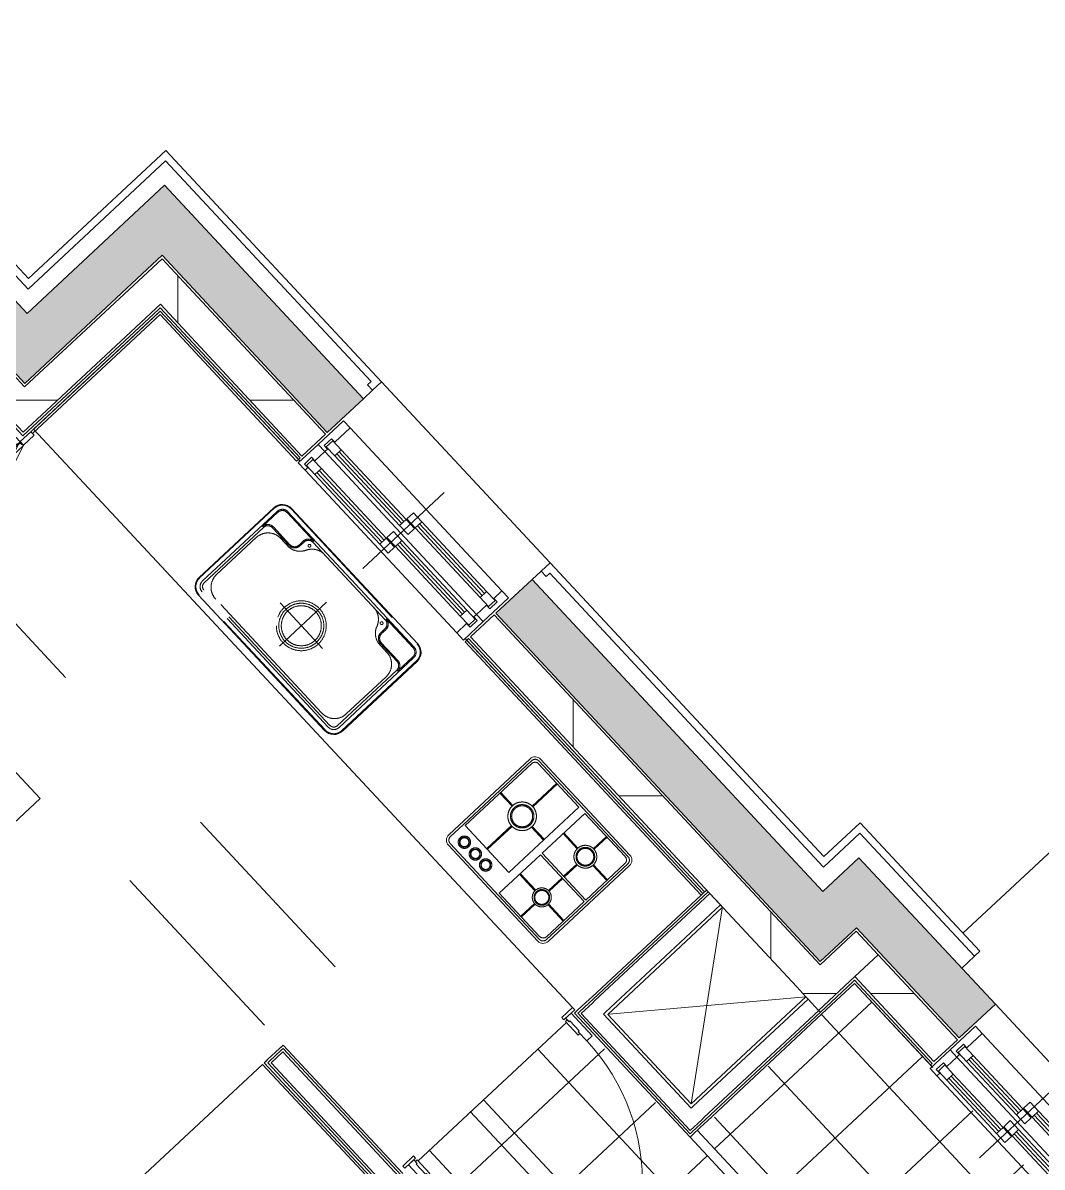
# Model space of a CAD drawing. Header units: millimetres. Extents: x -71377 to 516042, y -145869 to 441446.
# Drawn here: x 134388 to 138512, y 99945 to 104573 of the extents above; entities that cross this region are included whole.
import ezdxf

# ---------------------------------------------------------------- set-up
doc = ezdxf.new("R2010")
doc.units = ezdxf.units.MM
doc.header["$LTSCALE"] = 1000
doc.linetypes.add('_점선_S_', pattern=[1.6, 0.8, -0.8])
doc.linetypes.add('_점선_XS_', pattern=[1.15, 0.6, -0.55])
for name, color, linetype, lineweight in [('A-door', 4, 'Continuous', 5), ('A-door-hdln', 8, 'Continuous', 5), ('A-ele-8', 8, 'Continuous', 5), ('A-fnsh', 5, 'Continuous', 5), ('A-fnsh-4', 4, 'Continuous', 5), ('A-fnsh_7', 7, 'Continuous', 5), ('A-furn', 6, 'Continuous', 5), ('A-furn-hdln', 8, '_점선_XS_', 5), ('A-glas', 5, 'Continuous', 5), ('A-hat', 251, 'Continuous', 5), ('A-insu', 251, 'Continuous', 5), ('A-wind', 4, 'Continuous', 5), ('A-wind-hdln', 8, 'Continuous', 5), ('A_cwall', 2, 'Continuous', 5), ('A_fnsh', 5, 'Continuous', 5), ('A_fnsh-4', 4, 'Continuous', 5), ('A_furn_HID', 6, '_점선_S_', 5), ('AA_발코니선', 4, '_점선_S_', 5), ('AA_오픈', 8, '_점선_S_', 5)]:
    doc.layers.add(name, color=color, linetype=linetype, lineweight=lineweight)
pattern_1 = [(0, (-96985.9, -23353.2), (0, 800), []), (270, (-96985.9, -23353.2), (800, 5e-14), [])]

# ---------------------------------------------------------------- blocks, each defined once
blk = doc.blocks.new('3D_주방_하부장_ㅡ자형_ - _A_주방_59A_-1939500-지반층 배치도')
at = {"layer": 'A-furn'}
for p, q in [((141.2, 1648.7), (-1268.8, 1648.7)), ((-1268.8, 1648.7), (141.2, 1648.7)), ((1951.2, 1648.7), (1121.2, 1648.7)), ((1121.2, 1648.7), (1951.2, 1648.7)), ((1951.2, 948.7), (1951.2, 1648.7)), ((1951.2, 1648.7), (1951.2, 948.7)), ((-953.8, 1538.7), (-423.8, 1538.7)), ((-983.8, 1058.7), (-983.8, 1508.7)), ((-393.8, 1508.7), (-393.8, 1058.7)), ((1005.2, 1493.7), (257.2, 1493.7)), ((206.2, 1442.7), (206.2, 1029.7)), ((1056.2, 1029.7), (1056.2, 1442.7)), ((-423.8, 1028.7), (-953.8, 1028.7)), ((257.2, 978.7), (1005.2, 978.7)), ((-1246.8, 948.7), (1951.2, 948.7)), ((1951.2, 948.7), (-1246.8, 948.7))]:
    blk.add_line(p, q, dxfattribs=at)
for centre, radius, start, end in [((-953.8, 1508.7), 30, 90, 180), ((-423.8, 1508.7), 30, 360, 90), ((257.2, 1442.7), 51, 90, 180), ((1005.2, 1442.7), 51, 360, 90), ((-953.8, 1058.7), 30, 180, 270), ((-423.8, 1058.7), 30, 270, 360), ((257.2, 1029.7), 51, 180, 270), ((1005.2, 1029.7), 51, 270, 360)]:
    blk.add_arc(centre, radius, start, end, dxfattribs=at)
at = {"layer": 'A-furn-hdln'}
for p, q in [((-659.8, 1528.7), (-953.8, 1528.7)), ((-423.8, 1528.7), (-659.8, 1528.7)), ((-973.8, 1279.6), (-973.8, 1508.7)), ((-965.4, 1284), (-965.4, 1500.3)), ((-945.4, 1520.3), (-706.3, 1520.3)), ((-837.9, 1448.3), (-837.9, 1520.3)), ((-833.9, 1448.3), (-833.9, 1520.3)), ((-706.3, 1520.3), (-706.3, 1284)), ((-432.2, 1520.3), (-671.3, 1520.3)), ((-671.3, 1520.3), (-671.3, 1133.2)), ((-543.8, 1384.5), (-543.8, 1520.3)), ((-539.8, 1384.5), (-539.8, 1520.3)), ((-412.2, 1133.2), (-412.2, 1500.3)), ((-403.8, 1128.8), (-403.8, 1508.7)), ((1005.2, 1490.7), (257.2, 1490.7)), ((209.2, 1442.7), (209.2, 1029.7)), ((226.2, 1442.7), (226.2, 1029.7)), ((231.2, 1442.7), (231.2, 1357.7)), ((257.2, 1473.7), (631.2, 1473.7)), ((257.2, 1468.7), (417.2, 1468.7)), ((386.2, 1437.7), (386.2, 1414.7)), ((391.2, 1437.7), (391.2, 1414.7)), ((417.2, 1463.7), (631.2, 1463.7)), ((631.2, 1473.7), (1005.2, 1473.7)), ((631.2, 1463.7), (845.2, 1463.7)), ((1005.2, 1468.7), (845.2, 1468.7)), ((871.2, 1437.7), (871.2, 1414.7)), ((876.2, 1437.7), (876.2, 1414.7)), ((1031.2, 1442.7), (1031.2, 1357.7)), ((1036.2, 1029.7), (1036.2, 1442.7)), ((1036.2, 1442.7), (1036.2, 1029.7)), ((1053.2, 1029.7), (1053.2, 1442.7)), ((-882, 1404.2), (-965.4, 1404.2)), ((-882, 1400.2), (-965.4, 1400.2)), ((-789.7, 1404.2), (-706.3, 1404.2)), ((-789.7, 1400.2), (-706.3, 1400.2)), ((262.2, 1388.7), (360.2, 1388.7)), ((1000.2, 1388.7), (902.2, 1388.7)), ((-837.9, 1356), (-837.9, 1284)), ((-833.9, 1356), (-833.9, 1284)), ((236.2, 1357.7), (236.2, 1029.7)), ((262.2, 1383.7), (360.2, 1383.7)), ((316.2, 1378.7), (366.9, 1378.7)), ((946.2, 1378.7), (895.4, 1378.7)), ((1000.2, 1383.7), (902.2, 1383.7)), ((1026.2, 1357.7), (1026.2, 1029.7)), ((-599.5, 1328.8), (-671.3, 1328.8)), ((-599.5, 1324.8), (-671.3, 1324.8)), ((-484.1, 1328.8), (-412.2, 1328.8)), ((-484.1, 1324.8), (-412.2, 1324.8)), ((246.2, 1308.7), (246.2, 1088.7)), ((631.2, 1338.7), (631.2, 1077.7)), ((1016.2, 1308.7), (1016.2, 1088.7)), ((-973.8, 1058.7), (-973.8, 1279.6)), ((-706.3, 1284), (-965.4, 1284)), ((-965.4, 1067.1), (-965.4, 1275.2)), ((-965.4, 1275.2), (-706.3, 1275.2)), ((-837.9, 1199.6), (-837.9, 1275.2)), ((-833.9, 1199.6), (-833.9, 1275.2)), ((-706.3, 1275.2), (-706.3, 1047.1)), ((-543.8, 1269), (-543.8, 1133.2)), ((-539.8, 1269), (-539.8, 1133.2)), ((-874.3, 1163.2), (-965.4, 1163.2)), ((-874.3, 1159.2), (-965.4, 1159.2)), ((-797.4, 1163.2), (-706.3, 1163.2)), ((-797.4, 1159.2), (-706.3, 1159.2)), ((505.2, 1198.7), (757.2, 1198.7)), ((-837.9, 1122.7), (-837.9, 1047.1)), ((-833.9, 1122.7), (-833.9, 1047.1)), ((-671.3, 1133.2), (-412.2, 1133.2)), ((-403.8, 1058.7), (-403.8, 1128.8)), ((-953.8, 1038.7), (-659.8, 1038.7)), ((-706.3, 1047.1), (-945.4, 1047.1)), ((-659.8, 1038.7), (-423.8, 1038.7)), ((316.2, 1018.7), (946.2, 1018.7)), ((257.2, 1008.7), (1005.2, 1008.7)), ((257.2, 998.7), (1005.2, 998.7)), ((257.2, 981.7), (1005.2, 981.7))]:
    blk.add_line(p, q, dxfattribs=at)
for centre, radius in [((-835.9, 1402.2), 46.2), ((-835.9, 1402.2), 37.8), ((-835.9, 1402.2), 34), ((417.2, 1443.5), 5.76), ((845.2, 1443.5), 5.76), ((-541.8, 1326.8), 57.8), ((-541.8, 1326.8), 47.3), ((-541.8, 1326.8), 42.5), ((631.2, 1198.7), 101), ((631.2, 1198.7), 101), ((631.2, 1198.7), 91), ((631.2, 1198.7), 81), ((-835.9, 1161.2), 38.5), ((-835.9, 1161.2), 38.5), ((-835.9, 1161.2), 31.5), ((-835.9, 1161.2), 28.4), ((-585.1, 1084.4), 25), ((-585.1, 1084.4), 20), ((-585.1, 1084.4), 18), ((-524.1, 1084.4), 25), ((-524.1, 1084.4), 20), ((-524.1, 1084.4), 18), ((-459.1, 1084.4), 25), ((-459.1, 1084.4), 20), ((-459.1, 1084.4), 18)]:
    blk.add_circle(centre, radius, dxfattribs=at)
for centre, radius, start, end in [((-953.8, 1508.7), 20, 90, 180), ((-423.8, 1508.7), 20, 360, 90), ((-945.4, 1500.3), 20, 90, 180), ((-432.2, 1500.3), 20, 360, 90), ((257.2, 1442.7), 48, 90, 180), ((1005.2, 1442.7), 48, 360, 90), ((257.2, 1442.7), 31, 90, 180), ((257.2, 1442.7), 26, 90, 180), ((417.2, 1437.7), 31, 90, 180), ((417.2, 1437.7), 26, 90, 180), ((485.3, 1393.7), 70, 90, 157.2381), ((777.1, 1393.7), 70, 22.7619, 90), ((845.2, 1437.7), 31, 360, 90), ((845.2, 1437.7), 26, 360, 90), ((1005.2, 1442.7), 31, 360, 90), ((1005.2, 1442.7), 31, 360, 90), ((1005.2, 1442.7), 26, 360, 90), ((262.2, 1357.7), 31, 90, 180), ((360.2, 1414.7), 31, 270, 360), ((360.2, 1414.7), 26, 270, 360), ((356.2, 1447.9), 70, 278.8513, 337.2381), ((906.2, 1447.9), 70, 202.7619, 261.1487), ((902.2, 1414.7), 31, 180, 270), ((902.2, 1414.7), 26, 180, 270), ((1000.2, 1357.7), 31, 360, 90), ((262.2, 1357.7), 26, 90, 180), ((316.2, 1308.7), 70, 90, 180), ((946.2, 1308.7), 70, 360, 90), ((1000.2, 1357.7), 26, 360, 90), ((-945.4, 1067.1), 20, 180, 270), ((316.2, 1088.7), 70, 180, 270), ((946.2, 1088.7), 70, 270, 360), ((-953.8, 1058.7), 20, 180, 270), ((-423.8, 1058.7), 20, 270, 360), ((257.2, 1029.7), 48, 180, 270), ((257.2, 1029.7), 31, 180, 270), ((257.2, 1029.7), 21, 180, 270), ((1005.2, 1029.7), 31, 270, 360), ((1005.2, 1029.7), 21, 270, 360), ((1005.2, 1029.7), 48, 270, 360)]:
    blk.add_arc(centre, radius, start, end, dxfattribs=at)
blk = doc.blocks.new('3D_수납가구 - 점선-2308821-지반층 배치도')
at = {"layer": 'A_furn_HID'}
for p, q in [((0, 2190), (700, 2190)), ((0, 0), (0, 2190)), ((700, 2190), (700, 0)), ((700, 0), (0, 0))]:
    blk.add_line(p, q, dxfattribs=at)
blk = doc.blocks.new('3D_주방_아일랜드식탁 - _A_주방_아일랜드_11X7-1959760-지반층 배치도')
at = {"layer": 'A-furn'}
for p, q in [((-348.8, 163.4), (751.2, 163.4)), ((-348.8, -536.6), (-348.8, 163.4)), ((751.2, 163.4), (751.2, -536.6)), ((751.2, -536.6), (-348.8, -536.6))]:
    blk.add_line(p, q, dxfattribs=at)
blk = doc.blocks.new('세대외여닫이문 - _A_ABS_9x23-2322977-지반층 배치도')
at = {"layer": 'A-door'}
for p, q in [((-470, 77), (-410, 77)), ((-470, 65), (-470, 77)), ((-410, 65), (-470, 65)), ((-450, 65), (-420, 65)), ((-450, -60), (-450, 65)), ((-420, 65), (-420, 45)), ((-420, 45), (-420, 55)), ((-420, 55), (-410, 55)), ((-410, 77), (-410, 65)), ((-410, 55), (-410, -20)), ((410, 77), (470, 77)), ((410, 65), (410, 77)), ((470, 65), (410, 65)), ((410, 55), (420, 55)), ((410, -20), (410, 55)), ((420, 65), (450, 65)), ((420, 45), (420, 65)), ((420, 55), (420, 45)), ((450, 65), (450, -60)), ((470, 77), (470, 65)), ((-425, 45), (-425, -10)), ((-420, 45), (-425, 45)), ((-425, 45), (-420, 45)), ((-425, -10), (-425, 45)), ((420, 45), (425, 45)), ((425, 45), (420, 45)), ((425, 45), (425, -10)), ((425, -10), (425, 45)), ((-425, -10), (-420, -10)), ((-420, -10), (-425, -10)), ((-420, -10), (-420, -60)), ((-420, -20), (-420, -10)), ((-410, -20), (-420, -20)), ((420, -20), (410, -20)), ((420, -10), (420, -20)), ((425, -10), (420, -10)), ((420, -10), (425, -10)), ((420, -60), (420, -10)), ((-420, -60), (-450, -60)), ((380, -60), (380, -900)), ((380, -60), (420, -60)), ((420, -60), (420, -900)), ((450, -60), (420, -60)), ((380, -900), (420, -900))]:
    blk.add_line(p, q, dxfattribs=at)
at = {"layer": 'A-door-hdln'}
for p, q in [((-420, 45), (-420, 65)), ((-410, 55), (-420, 55)), ((420, 55), (410, 55)), ((420, 65), (420, 45)), ((420, 45), (420, 55)), ((-425, 45), (-420, 45)), ((-420, 45), (-425, 45)), ((425, 45), (420, 45)), ((420, 45), (425, 45)), ((-420, -10), (-425, -10)), ((-425, -10), (-420, -10)), ((-420, -60), (-420, -10)), ((-420, -10), (-420, -20)), ((-420, -20), (-410, -20)), ((410, -20), (420, -20)), ((420, -10), (425, -10)), ((420, -20), (420, -10)), ((420, -10), (420, -60)), ((425, -10), (420, -10)), ((320, -820), (320, -640)), ((320, -640), (340, -640)), ((340, -640), (340, -800)), ((480, -640), (460, -640)), ((460, -640), (460, -800)), ((480, -820), (480, -640)), ((370, -780), (380, -780)), ((370, -840), (370, -780)), ((380, -780), (380, -840)), ((420, -780), (420, -840)), ((430, -780), (420, -780)), ((430, -840), (430, -780)), ((370, -820), (320, -820)), ((340, -800), (370, -800)), ((460, -800), (430, -800)), ((430, -820), (480, -820)), ((380, -840), (370, -840)), ((420, -840), (430, -840))]:
    blk.add_line(p, q, dxfattribs=at)
blk.add_arc((420, -60), 840, 180, 270, dxfattribs=at)
blk = doc.blocks.new('3D_팬트리문 - _A_팬트리문_7_5X23-2145589-지반층 배치도')
at = {"layer": 'A-furn'}
for p, q in [((-22.6, 198.3), (-375, 70)), ((-22.6, 198.3), (-15.8, 179.5)), ((22.6, 198.3), (15.8, 179.5)), ((22.6, 198.3), (375, 70)), ((-368.2, 51.2), (-15.8, 179.5)), ((368.2, 51.2), (15.8, 179.5)), ((-435, 70), (-435, 50)), ((-376, 70), (-435, 70)), ((-435, 50), (-376, 50)), ((-376, 50), (-376, 70)), ((-2, 70), (-375, 70)), ((-375, 70), (-375, 53)), ((-375, 70), (-368.2, 51.2)), ((-375, 53), (-2, 53)), ((-375, 50), (-375, -83)), ((-357, 50), (-375, 50)), ((-357, -83), (-357, 50)), ((-2, 53), (-2, 70)), ((2, 70), (2, 53)), ((375, 70), (2, 70)), ((2, 53), (375, 53)), ((375, 50), (357, 50)), ((357, 50), (357, -83)), ((375, 70), (368.2, 51.2)), ((375, 53), (375, 70)), ((375, -83), (375, 50)), ((435, 70), (376, 70)), ((376, 70), (376, 50)), ((376, 50), (435, 50)), ((435, 50), (435, 70)), ((-375, -83), (-357, -83)), ((-375, -83), (375, -83)), ((357, -83), (375, -83))]:
    blk.add_line(p, q, dxfattribs=at)
for centre, start, end in [((-375, 70), 0, 20), ((375, 70), 160, 180)]:
    blk.add_arc(centre, 375, start, end, dxfattribs=at)
blk = doc.blocks.new('미서기창__이중창_ - _A_PW_8X6-2150790-지반층 배치도')
at = {"layer": 'A-glas'}
for p, q in [((-320, 66), (-25, 66)), ((-320, 54), (-25, 54)), ((25, 26), (320, 26)), ((25, 14), (320, 14)), ((-320, -44), (-25, -44)), ((-320, -56), (-25, -56)), ((25, -84), (320, -84)), ((25, -96), (320, -96))]:
    blk.add_line(p, q, dxfattribs=at)
at = {"layer": 'A-wind'}
for p, q in [((-400, -15), (-400, 95)), ((-400, 95), (-360, 95)), ((-360, 95), (-360, 80)), ((400, 95), (360, 95)), ((360, 95), (360, 40)), ((400, -15), (400, 95)), ((-360, 80), (-380, 80)), ((-380, 80), (-380, 40)), ((-320, 78), (-370, 78)), ((-370, 78), (-370, 42)), ((-320, 42), (-320, 78)), ((25, 78), (-25, 78)), ((-25, 78), (-25, 42)), ((25, 42), (25, 78)), ((-380, 40), (-360, 40)), ((-370, 42), (-320, 42)), ((-360, 40), (-360, -15)), ((-25, 42), (25, 42)), ((25, 38), (-25, 38)), ((-25, 38), (-25, 2)), ((-25, 2), (25, 2)), ((25, 2), (25, 38)), ((370, 38), (320, 38)), ((320, 38), (320, 2)), ((320, 2), (370, 2)), ((360, 40), (380, 40)), ((380, 0), (360, 0)), ((360, 0), (360, -15)), ((370, 2), (370, 38)), ((380, 40), (380, 0)), ((-360, -15), (-400, -15)), ((-400, -15), (-400, -155)), ((-380, -70), (-380, -30)), ((-380, -30), (-360, -30)), ((-320, -32), (-370, -32)), ((-370, -32), (-370, -68)), ((-360, -30), (-360, -15)), ((-320, -68), (-320, -32)), ((25, -32), (-25, -32)), ((-25, -32), (-25, -68)), ((25, -68), (25, -32)), ((400, -15), (360, -15)), ((360, -15), (360, -70)), ((400, -155), (400, -15)), ((-360, -70), (-380, -70)), ((-370, -68), (-320, -68)), ((-360, -155), (-360, -70)), ((-25, -68), (25, -68)), ((25, -72), (-25, -72)), ((-25, -72), (-25, -108)), ((25, -108), (25, -72)), ((370, -72), (320, -72)), ((320, -72), (320, -108)), ((360, -70), (380, -70)), ((370, -108), (370, -72)), ((380, -70), (380, -110)), ((-25, -108), (25, -108)), ((320, -108), (370, -108)), ((380, -110), (360, -110)), ((360, -110), (360, -155)), ((-400, -155), (-360, -155)), ((360, -155), (400, -155))]:
    blk.add_line(p, q, dxfattribs=at)
at = {"layer": 'A-wind-hdln'}
for p, q in [((0, -255), (0, 195)), ((360, 95), (-360, 95)), ((-320, 78), (-25, 78)), ((-320, 42), (-25, 42)), ((25, 38), (320, 38)), ((25, 2), (320, 2)), ((360, -15), (-360, -15)), ((-320, -32), (-25, -32)), ((-320, -68), (-25, -68)), ((25, -72), (320, -72)), ((25, -108), (320, -108)), ((-360, -155), (360, -155))]:
    blk.add_line(p, q, dxfattribs=at)
blk = doc.blocks.new('미서기창__이중창_ - _A_PW_9_8X5-2151007-지반층 배치도')
at = {"layer": 'A-glas'}
for p, q in [((-410, 66), (-25, 66)), ((-410, 54), (-25, 54)), ((25, 26), (410, 26)), ((25, 14), (410, 14)), ((-410, -44), (-25, -44)), ((-410, -56), (-25, -56)), ((25, -84), (410, -84)), ((25, -96), (410, -96))]:
    blk.add_line(p, q, dxfattribs=at)
at = {"layer": 'A-wind'}
for p, q in [((-490, -15), (-490, 95)), ((-490, 95), (-450, 95)), ((-450, 95), (-450, 80)), ((490, 95), (450, 95)), ((450, 95), (450, 40)), ((490, -15), (490, 95)), ((-450, 80), (-470, 80)), ((-470, 80), (-470, 40)), ((-410, 78), (-460, 78)), ((-460, 78), (-460, 42)), ((-410, 42), (-410, 78)), ((25, 78), (-25, 78)), ((-25, 78), (-25, 42)), ((25, 42), (25, 78)), ((-470, 40), (-450, 40)), ((-460, 42), (-410, 42)), ((-450, 40), (-450, -15)), ((-25, 42), (25, 42)), ((25, 38), (-25, 38)), ((-25, 38), (-25, 2)), ((-25, 2), (25, 2)), ((25, 2), (25, 38)), ((460, 38), (410, 38)), ((410, 38), (410, 2)), ((410, 2), (460, 2)), ((450, 40), (470, 40)), ((470, 0), (450, 0)), ((450, 0), (450, -15)), ((460, 2), (460, 38)), ((470, 40), (470, 0)), ((-450, -15), (-490, -15)), ((-490, -15), (-490, -155)), ((-470, -70), (-470, -30)), ((-470, -30), (-450, -30)), ((-410, -32), (-460, -32)), ((-460, -32), (-460, -68)), ((-450, -30), (-450, -15)), ((-410, -68), (-410, -32)), ((25, -32), (-25, -32)), ((-25, -32), (-25, -68)), ((25, -68), (25, -32)), ((490, -15), (450, -15)), ((450, -15), (450, -70)), ((490, -155), (490, -15)), ((-450, -70), (-470, -70)), ((-460, -68), (-410, -68)), ((-450, -155), (-450, -70)), ((-25, -68), (25, -68)), ((25, -72), (-25, -72)), ((-25, -72), (-25, -108)), ((25, -108), (25, -72)), ((460, -72), (410, -72)), ((410, -72), (410, -108)), ((450, -70), (470, -70)), ((460, -108), (460, -72)), ((470, -70), (470, -110)), ((-25, -108), (25, -108)), ((410, -108), (460, -108)), ((470, -110), (450, -110)), ((450, -110), (450, -155)), ((-490, -155), (-450, -155)), ((450, -155), (490, -155))]:
    blk.add_line(p, q, dxfattribs=at)
at = {"layer": 'A-wind-hdln'}
for p, q in [((0, -255), (0, 195)), ((450, 95), (-450, 95)), ((-410, 78), (-25, 78)), ((-410, 42), (-25, 42)), ((25, 38), (410, 38)), ((25, 2), (410, 2)), ((450, -15), (-450, -15)), ((-410, -32), (-25, -32)), ((-410, -68), (-25, -68)), ((25, -72), (410, -72)), ((25, -108), (410, -108)), ((-450, -155), (450, -155))]:
    blk.add_line(p, q, dxfattribs=at)
blk = doc.blocks.new('대장2_59A_1층_rvt-1-지반층 배치도')
at = {"layer": 'A-hat'}
h = blk.add_hatch(dxfattribs=at)
h.set_pattern_fill('FP_55', color=256, style=0, pattern_type=2)
h.set_pattern_definition(pattern_1)
h.paths.add_polyline_path([(-128566.6, -164386.3), (-128471.5, -164297.6), (-129931, -162732.5), (-130026.1, -162821.2), (-128568.8, -164383.9)])
h.paths.add_polyline_path([(-130653.5, -162148.3), (-130558.4, -162059.7), (-130892.6, -161701.3), (-130987.7, -161790), (-130668.6, -162132.1)])
h = blk.add_hatch(dxfattribs=at)
h.set_pattern_fill('FP_55', color=256, style=0, pattern_type=2)
h.set_pattern_definition(pattern_1)
h.paths.add_polyline_path([(-128471.5, -164297.6), (-127915.7, -163779.3), (-128004.3, -163684.2), (-128560.2, -164202.6)])
h = blk.add_hatch(dxfattribs=at)
h.set_pattern_fill('FP_55', color=256, style=0, pattern_type=2)
h.set_pattern_definition(pattern_1)
h.paths.add_polyline_path([(-125436.2, -166628.8), (-125341.1, -166540.2), (-126660.8, -165125), (-126755.9, -165213.7), (-126140.1, -165874)])
h.paths.add_polyline_path([(-127437.9, -164482.3), (-127342.8, -164393.6), (-127915.7, -163779.3), (-128010.7, -163868), (-127453, -164466.1)])
h = blk.add_hatch(dxfattribs=at)
h.set_pattern_fill('FP_55', color=256, style=0, pattern_type=2)
h.set_pattern_definition(pattern_1)
h.paths.add_polyline_path([(-125347.5, -166723.9), (-125106.2, -166498.8), (-125194.9, -166403.8), (-125436.2, -166628.8), (-125390.2, -166678.2)])
h = blk.add_hatch(dxfattribs=at)
h.set_pattern_fill('FP_55', color=256, style=0, pattern_type=2)
h.set_pattern_definition(pattern_1)
h.paths.add_polyline_path([(-124064, -167807), (-123969, -167718.4), (-124226.4, -167442.3), (-124321.5, -167531), (-124082.8, -167786.9)])
h.paths.add_polyline_path([(-124880.7, -166931.2), (-124785.7, -166842.6), (-125106.2, -166498.8), (-125201.3, -166587.5), (-124895.9, -166915)])
h = blk.add_hatch(dxfattribs=at)
h.set_pattern_fill('FP_61', color=256, style=0, pattern_type=2)
h.set_pattern_definition([(223, (-125330.45, -167753.97), (204.6, -219.406), []), (133, (-125330.45, -167753.97), (-219.406, -204.6), [])])
h.paths.add_polyline_path([(-125486, -169068.1), (-124111.1, -167785.9), (-125202.3, -166615.8), (-125831.7, -167216.5), (-125497.5, -167574.8), (-126060.7, -168099.9), (-125760.6, -168421.7), (-125936.1, -168585.4), (-125486.3, -169067.8)])
h = blk.add_hatch(dxfattribs=at)
h.set_pattern_fill('FP_62', color=256, style=0, pattern_type=2)
h.set_pattern_definition([(133, (-126204.06, -167748.23), (-219.406, -204.6), []), (43, (-126204.06, -167748.23), (-204.6, 219.406), [])])
h.paths.add_polyline_path([(-125963.4, -168556.1), (-125824.1, -168412.3), (-126110.1, -168091.4), (-125554.1, -167572.8), (-126263.8, -166826.3), (-126285.8, -166846.8), (-126361.1, -166766.6), (-126353.7, -166773.9), (-126368.1, -166773.2), (-126967.7, -167332.6), (-126975.4, -167339.5), (-126971.7, -167350.2), (-126900.1, -167419.7), (-126922.1, -167440.1), (-127001.5, -167363.8), (-127008.6, -167384.3), (-127001.5, -167384.3), (-126987.8, -167384.3), (-126957.1, -167431.8), (-126980.4, -167465.6), (-125973.4, -168545.4)])
at = {"layer": 'A-ele-8'}
for p, q in [((-127452.5, -164495.9), (-127459.8, -164502.8)), ((-127445.5, -164489.5), (-127452.5, -164495.9)), ((-126777.8, -165234.1), (-126770.5, -165227.3)), ((-126770.5, -165227.3), (-126763.5, -165220.8)), ((-124888.4, -166938.4), (-124895.4, -166944.9)), ((-124895.4, -166944.9), (-124885.4, -166955.5))]:
    blk.add_line(p, q, dxfattribs=at)
at = {"layer": 'A-fnsh'}
for p, q in [((-125333.9, -166738.5), (-125202.3, -166615.8)), ((-125202.3, -166615.8), (-124888.5, -166952.2)), ((-126368.1, -166773.2), (-126967.8, -167332.4)), ((-127514, -166864.1), (-127528.6, -166877.7)), ((-127576.1, -166922), (-127590.8, -166935.7)), ((-125497.5, -167574.8), (-125838.5, -167209.1))]:
    blk.add_line(p, q, dxfattribs=at)
at = {"layer": 'A-fnsh-4'}
for p, q in [((-126259, -166677.6), (-125794.6, -166244.5)), ((-125201.3, -166587.5), (-125106.2, -166498.8)), ((-125106.2, -166498.8), (-125201.3, -166587.5)), ((-126259, -166677.6), (-126314.6, -166729.4)), ((-125347.5, -166723.9), (-125390.2, -166678.2)), ((-125390.2, -166678.2), (-125347.5, -166723.9)), ((-126314.6, -166729.4), (-126321.5, -166735.9)), ((-126321.5, -166735.9), (-125867.3, -167223)), ((-125804.8, -167164.7), (-125340.4, -166731.6)), ((-127569.3, -166929.3), (-127521.8, -166885)), ((-127521.8, -166885), (-127514.5, -166878.2)), ((-127514.5, -166878.2), (-127037.1, -167390.1)), ((-127576.6, -166936.2), (-127569.3, -166929.3)), ((-127576.6, -166936.2), (-127099.2, -167448.1)), ((-125860.4, -167216.5), (-125804.8, -167164.7)), ((-125867.3, -167223), (-125860.4, -167216.5))]:
    blk.add_line(p, q, dxfattribs=at)
at = {"layer": 'A-fnsh_7'}
for p, q in [((-125853.9, -167223.4), (-125867.8, -167236.4)), ((-125497.5, -167574.8), (-125838.5, -167209.1)), ((-125867.8, -167236.4), (-125554.1, -167572.8))]:
    blk.add_line(p, q, dxfattribs=at)
at = {"layer": 'A-insu'}
for p, q in [((-129931, -162732.5), (-128560.2, -164202.6)), ((-128566.6, -164386.3), (-129705.5, -163164.9)), ((-128560.2, -164202.6), (-128004.3, -163684.2)), ((-128004.3, -163684.2), (-127915.7, -163779.3)), ((-127915.7, -163779.3), (-127342.8, -164393.6)), ((-128010.7, -163868), (-128471.5, -164297.6)), ((-127437.9, -164482.3), (-128010.7, -163868)), ((-128471.5, -164297.6), (-128566.6, -164386.3)), ((-127342.8, -164393.6), (-127437.9, -164482.3)), ((-126755.9, -165213.7), (-126660.8, -165125)), ((-126660.8, -165125), (-125341.1, -166540.2)), ((-125436.2, -166628.8), (-126755.9, -165213.7)), ((-125788.1, -166251.5), (-125744.8, -166297.9)), ((-125341.1, -166540.2), (-125194.9, -166403.8)), ((-125194.9, -166403.8), (-125106.2, -166498.8)), ((-125106.2, -166498.8), (-124785.7, -166842.6)), ((-125398.7, -166669.1), (-125436.2, -166628.8)), ((-125201.3, -166587.5), (-125347.5, -166723.9)), ((-125201.3, -166587.5), (-124880.7, -166931.2)), ((-125347.5, -166723.9), (-125346.9, -166724.6)), ((-124785.7, -166842.6), (-124880.7, -166931.2))]:
    blk.add_line(p, q, dxfattribs=at)
at = {"layer": 'A_fnsh'}
for p, q in [((-128019, -163903.1), (-128011.7, -163896.2)), ((-128534.7, -164383.9), (-128019, -163903.1)), ((-128012.2, -163910.4), (-128527.8, -164391.2)), ((-127459.8, -164502.8), (-128012.2, -163910.4)), ((-127452.5, -164495.9), (-127459.8, -164502.8)), ((-126777.8, -165234.1), (-126770.5, -165227.3)), ((-125823, -166258), (-126777.8, -165234.1))]:
    blk.add_line(p, q, dxfattribs=at)
at = {"layer": 'A_fnsh-4'}
for p, q in [((-129713.2, -163172.1), (-128567.1, -164401.1)), ((-128567.1, -164401.1), (-128018.2, -163889.3)), ((-128011.7, -163896.2), (-128534.7, -164383.9)), ((-128018.2, -163889.3), (-128011.3, -163882.8)), ((-128011.7, -163896.2), (-127452.5, -164495.9)), ((-127452.5, -164495.9), (-128011.7, -163896.2)), ((-128011.3, -163882.8), (-127445.5, -164489.5)), ((-127445.5, -164489.5), (-127452.5, -164495.9)), ((-126770.5, -165227.3), (-126763.5, -165220.8)), ((-126770.5, -165227.3), (-125815.7, -166251.2)), ((-125815.7, -166251.2), (-126770.5, -165227.3)), ((-126763.5, -165220.8), (-125808.8, -166244.7)), ((-126265.5, -166670.6), (-125823, -166258)), ((-126252.5, -166684.5), (-125788.1, -166251.5)), ((-125815.7, -166251.2), (-125823, -166258)), ((-125815.7, -166251.2), (-125801.1, -166237.6)), ((-125808.8, -166244.7), (-125815.7, -166251.2)), ((-125801.1, -166237.6), (-125794.6, -166244.5)), ((-125794.6, -166244.5), (-125788.1, -166251.5)), ((-126209.2, -166731), (-125744.8, -166297.9)), ((-125744.8, -166297.9), (-125736.3, -166307)), ((-125736.3, -166307), (-126200.7, -166740.1)), ((-125340.4, -166731.6), (-125208.7, -166608.8)), ((-125202.3, -166615.8), (-125333.9, -166738.5)), ((-125208.7, -166608.8), (-125201.8, -166602.3)), ((-124895.4, -166944.9), (-125202.3, -166615.8)), ((-125201.8, -166602.3), (-124888.4, -166938.4)), ((-126274.6, -166679.2), (-126265.5, -166670.6)), ((-125863.1, -167102.1), (-125398.7, -166669.1)), ((-125390.2, -166678.2), (-125398.7, -166669.1)), ((-125398.7, -166669.1), (-125390.2, -166678.2)), ((-126328, -166728.9), (-126321.1, -166722.5)), ((-126321.1, -166722.5), (-126274.6, -166679.2)), ((-126261.7, -166693), (-126308.1, -166736.4)), ((-126252.5, -166684.5), (-126261.7, -166693)), ((-125854.6, -167111.3), (-125390.2, -166678.2)), ((-126335, -166735.4), (-126328, -166728.9)), ((-125867.8, -167236.4), (-126335, -166735.4)), ((-126308.1, -166736.4), (-125866.9, -167209.5)), ((-126209.2, -166731), (-126218.4, -166739.5)), ((-126218.4, -166739.5), (-125863.7, -167119.8)), ((-126200.7, -166740.1), (-125863.1, -167102.1)), ((-125811.3, -167157.7), (-125346.9, -166724.6)), ((-125333.9, -166738.5), (-125798.3, -167171.6)), ((-125346.9, -166724.6), (-125340.4, -166731.6)), ((-127576.1, -166922), (-127528.6, -166877.7)), ((-127562.5, -166936.6), (-127515, -166892.3)), ((-127528.6, -166877.7), (-127521.3, -166870.9)), ((-127521.3, -166870.9), (-127514, -166864.1)), ((-127515, -166892.3), (-127044.4, -167397)), ((-127514, -166864.1), (-127029.7, -167383.3)), ((-127590.8, -166935.7), (-127583.4, -166928.8)), ((-127106.5, -167454.9), (-127590.8, -166935.7)), ((-127583.4, -166928.8), (-127576.1, -166922)), ((-127562.5, -166936.6), (-127091.9, -167441.3)), ((-124888.4, -166938.4), (-124895.4, -166944.9)), ((-125863.7, -167119.8), (-125854.6, -167111.3)), ((-125866.9, -167209.5), (-125820.4, -167166.2)), ((-125807.5, -167180.1), (-125853.9, -167223.4)), ((-125820.4, -167166.2), (-125811.3, -167157.7)), ((-125798.3, -167171.6), (-125807.5, -167180.1)), ((-125860.8, -167229.9), (-125867.8, -167236.4)), ((-125853.9, -167223.4), (-125860.8, -167229.9))]:
    blk.add_line(p, q, dxfattribs=at)
at = {"layer": 'AA_발코니선'}
for p, q in [((-128939.8, -164792.5), (-126506.8, -167401.6)), ((-129225.8, -165028.4), (-127514, -166864.1))]:
    blk.add_line(p, q, dxfattribs=at)
at = {"layer": 'AA_오픈'}
for p, q in [((-125863.1, -167102.1), (-125736.3, -166307)), ((-125398.7, -166669.1), (-126200.7, -166740.1))]:
    blk.add_line(p, q, dxfattribs=at)
at = {"layer": 'A-door-hdln', "extrusion": (0, 0, -1), "zscale": -1, "rotation": 316.9999987515238}
blk.add_blockref('세대외여닫이문 - _A_ABS_9x23-2322977-지반층 배치도', (126633.9, -167089.4), dxfattribs=at)
at = {"layer": 'A-furn', "extrusion": (0, 0, -1), "zscale": -1}
for name, p, rotation in [('3D_주방_하부장_ㅡ자형_ - _A_주방_59A_-1939500-지반층 배치도', (127886.9, -166447.7), 46.99999875152353), ('3D_팬트리문 - _A_팬트리문_7_5X23-2145589-지반층 배치도', (128886.9, -164644), 136.9999987515238), ('3D_주방_아일랜드식탁 - _A_주방_아일랜드_11X7-1959760-지반층 배치도', (128855.4, -165723.8), 46.99999875152353), ('3D_수납가구 - 점선-2308821-지반층 배치도', (128722.3, -168948), 46.99999875152388)]:
    blk.add_blockref(name, p, dxfattribs=dict(at, rotation=rotation))
at = {"layer": 'A-wind-hdln', "extrusion": (0, 0, -1), "zscale": -1}
for name, p, rotation in [('미서기창__이중창_ - _A_PW_9_8X5-2151007-지반층 배치도', (127049.3, -164803.7), 226.9999987515237), ('미서기창__이중창_ - _A_PW_8X6-2150790-지반층 배치도', (124553.6, -167186.8), 226.9999987515239)]:
    blk.add_blockref(name, p, dxfattribs=dict(at, rotation=rotation))

msp = doc.modelspace()

# ---------------------------------------------------------------- hatches: boundary and pattern name
at = {"layer": 'A-hat'}
for points in [[(134395.7, 103114.7), (134542, 103251.1), (133178, 104713.8), (133031.7, 104577.4), (134132.1, 103397.4)], [(134542, 103251.1), (135097.8, 103769.4), (134961.4, 103915.7), (134405.6, 103397.4)], [(135619.9, 102916.3), (135766.2, 103052.7), (135097.8, 103769.4), (134951.6, 103633), (135575.9, 102963.5)], [(137478.4, 100923.4), (137624.6, 101059.8), (136448.2, 102321.3), (136301.9, 102184.9), (137006.7, 101429.1)], [(138177.1, 100467.4), (138323.3, 100603.8), (137770.9, 101196.2), (137624.6, 101059.8), (138133, 100514.6)], [(137478.4, 100923.4), (137614.8, 100777.1), (137761, 100913.5), (137624.6, 101059.8)]]:
    msp.add_hatch(color=256, dxfattribs=at).paths.add_polyline_path(points)

# ---------------------------------------------------------------- linework, layer by layer
at = {"layer": 'A-ele-8'}
for p, q in [((135839.3, 103120.9), (136521.3, 102389.5)), ((138191.9, 100891.4), (139837.4, 102425.9)), ((138323.3, 100603.8), (138882.6, 100004))]:
    msp.add_line(p, q, dxfattribs=at)
at = {"layer": 'A-insu'}
for p, q in [((135766.2, 103052.7), (135802.8, 103086.8)), ((136484.8, 102355.4), (136448.2, 102321.3)), ((138186.9, 100750), (138238.1, 100797.8))]:
    msp.add_line(p, q, dxfattribs=at)
at = {"layer": 'A_cwall'}
for p, q in [((134405.6, 103397.4), (133178, 104713.8)), ((133031.7, 104577.4), (134395.7, 103114.7)), ((134961.4, 103915.7), (134405.6, 103397.4)), ((135766.2, 103052.7), (134961.4, 103915.7)), ((134395.7, 103114.7), (134951.6, 103633)), ((134951.6, 103633), (135619.9, 102916.3)), ((135619.9, 102916.3), (135766.2, 103052.7)), ((136448.2, 102321.3), (136301.9, 102184.9)), ((137624.6, 101059.8), (136448.2, 102321.3)), ((136301.9, 102184.9), (137614.8, 100777.1)), ((137770.9, 101196.2), (137624.6, 101059.8)), ((138323.3, 100603.8), (137770.9, 101196.2)), ((137614.8, 100777.1), (137761, 100913.5)), ((137761, 100913.5), (138177.1, 100467.4)), ((138177.1, 100467.4), (138323.3, 100603.8))]:
    msp.add_line(p, q, dxfattribs=at)
at = {"layer": 'A_fnsh-4'}
for p, q in [((134410.5, 103538.7), (133251.1, 104782)), ((134409.1, 103496.3), (133249.7, 104739.6)), ((134966.4, 104057), (134410.5, 103538.7)), ((135839.3, 103120.9), (134966.4, 104057)), ((134964.9, 104014.6), (134409.1, 103496.3)), ((135796.9, 103122.4), (134964.9, 104014.6)), ((135782.3, 103108.7), (135796.9, 103122.4)), ((135782.3, 103108.7), (135802.8, 103086.8)), ((135802.8, 103086.8), (135839.3, 103120.9)), ((136521.3, 102389.5), (136484.8, 102355.4)), ((137629.6, 101201.1), (136521.3, 102389.5)), ((136484.8, 102355.4), (136505.2, 102333.5)), ((136519.8, 102347.1), (136505.2, 102333.5)), ((137628.1, 101158.7), (136519.8, 102347.1)), ((137774.4, 101295.1), (137628.1, 101158.7)), ((137775.8, 101337.5), (137629.6, 101201.1)), ((138238.1, 100797.8), (137774.4, 101295.1)), ((138260.1, 100818.2), (137775.8, 101337.5)), ((138238.1, 100797.8), (138260.1, 100818.2))]:
    msp.add_line(p, q, dxfattribs=at)

# ---------------------------------------------------------------- block references
msp.add_blockref('대장2_59A_1층_rvt-1-지반층 배치도', (262955.4, 267303.1))

doc.saveas('drawing.dxf')
